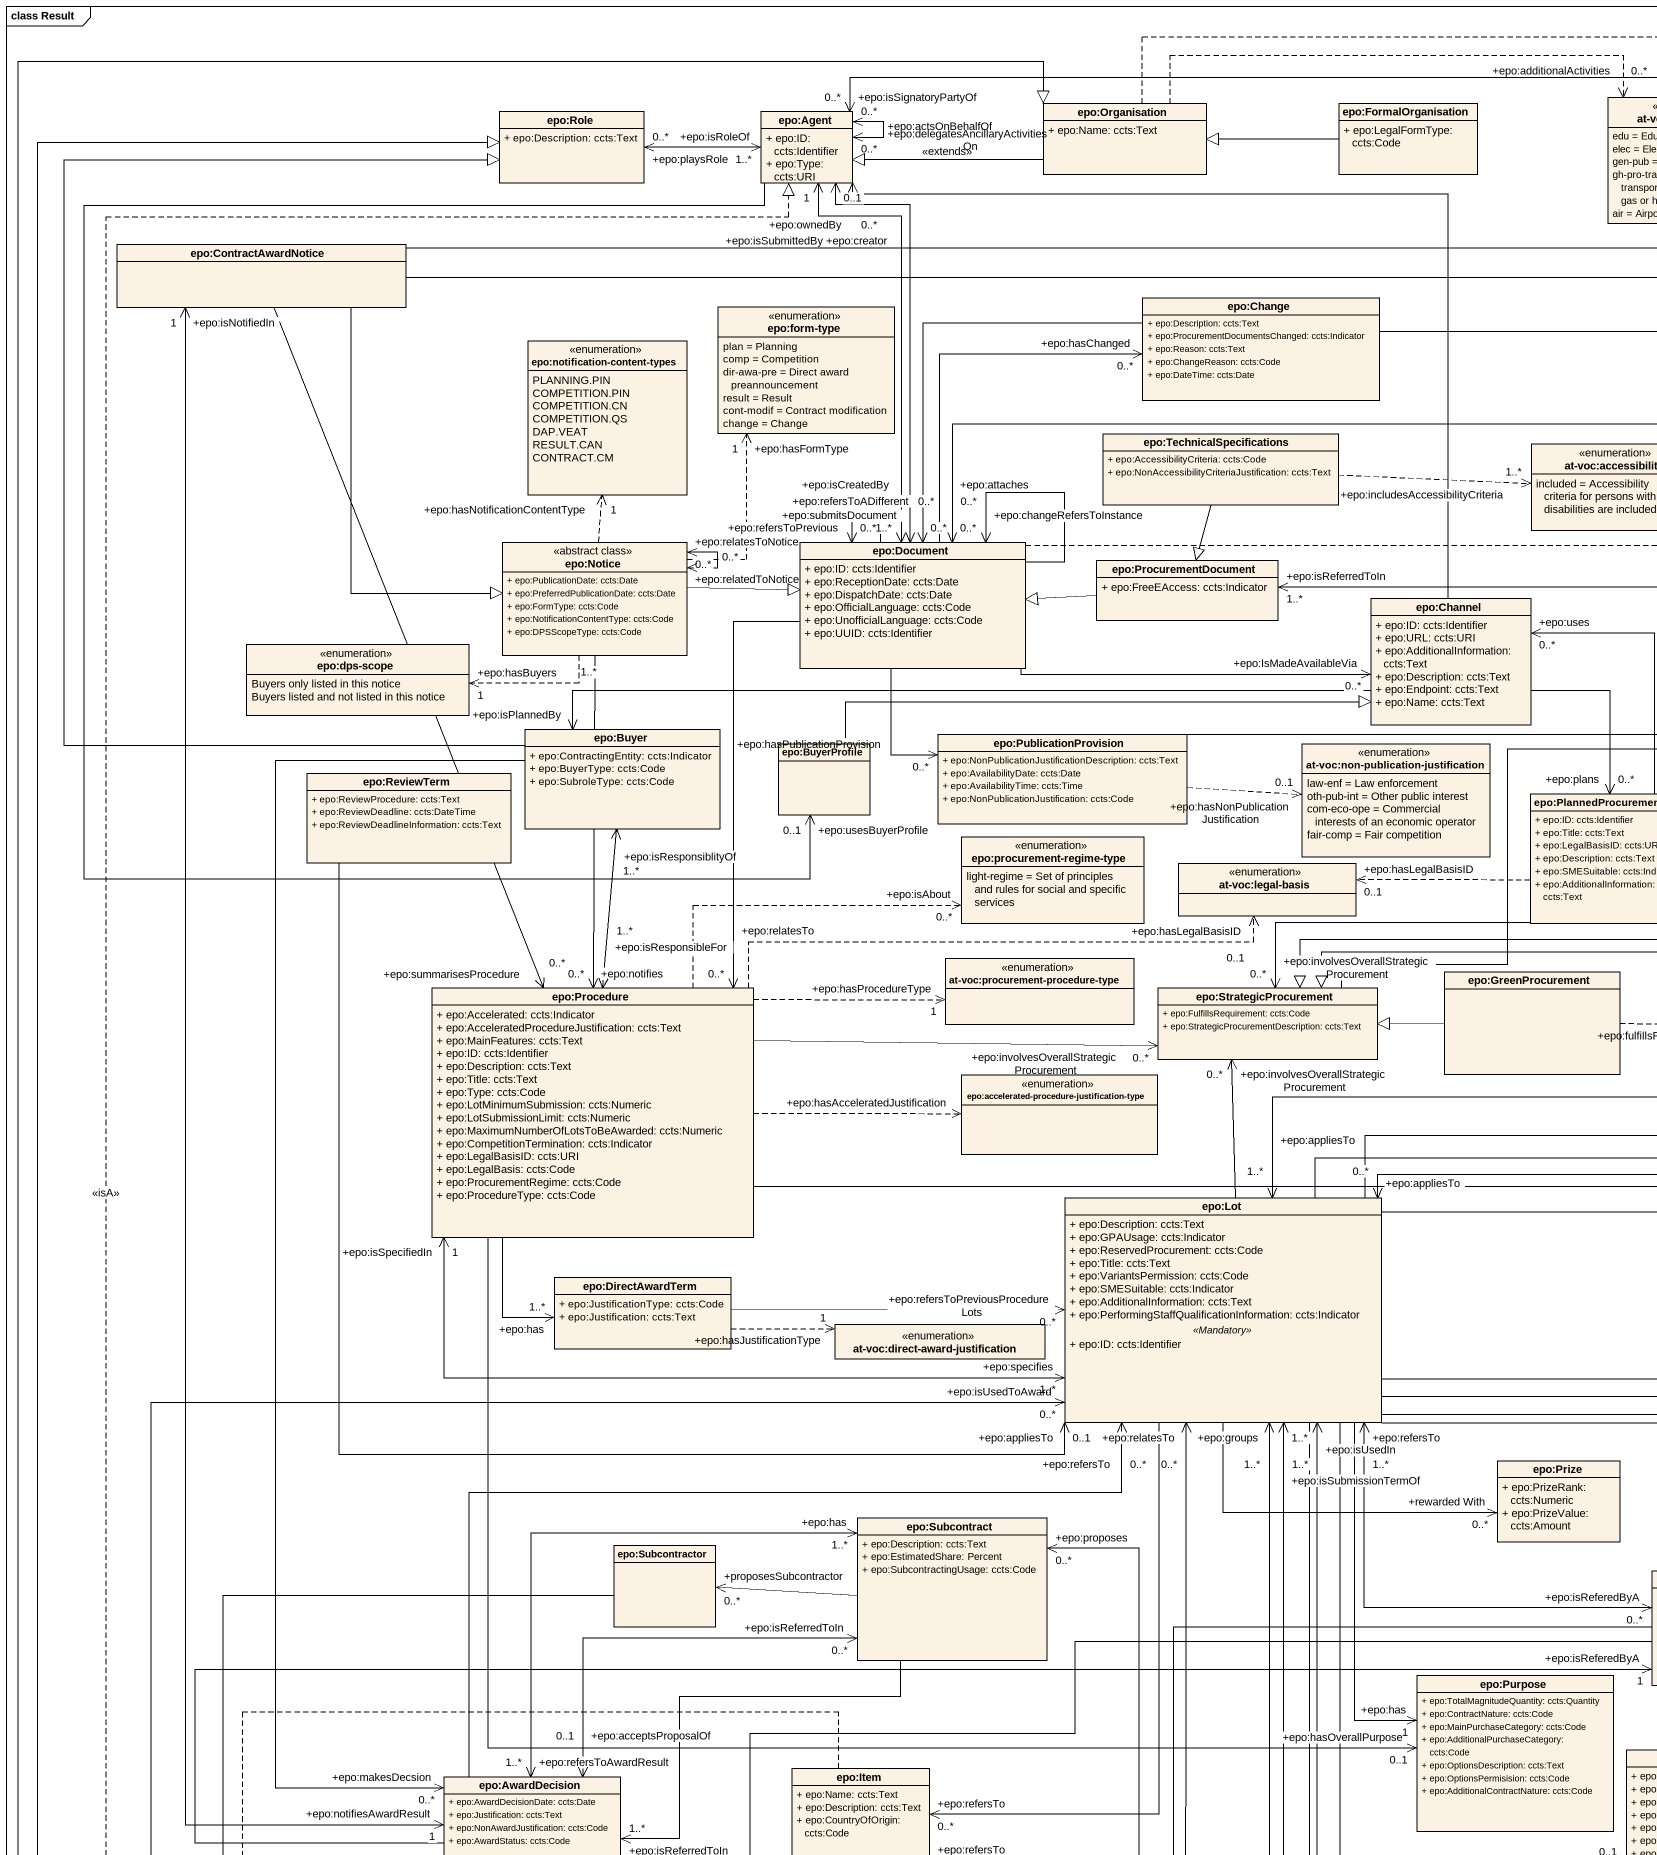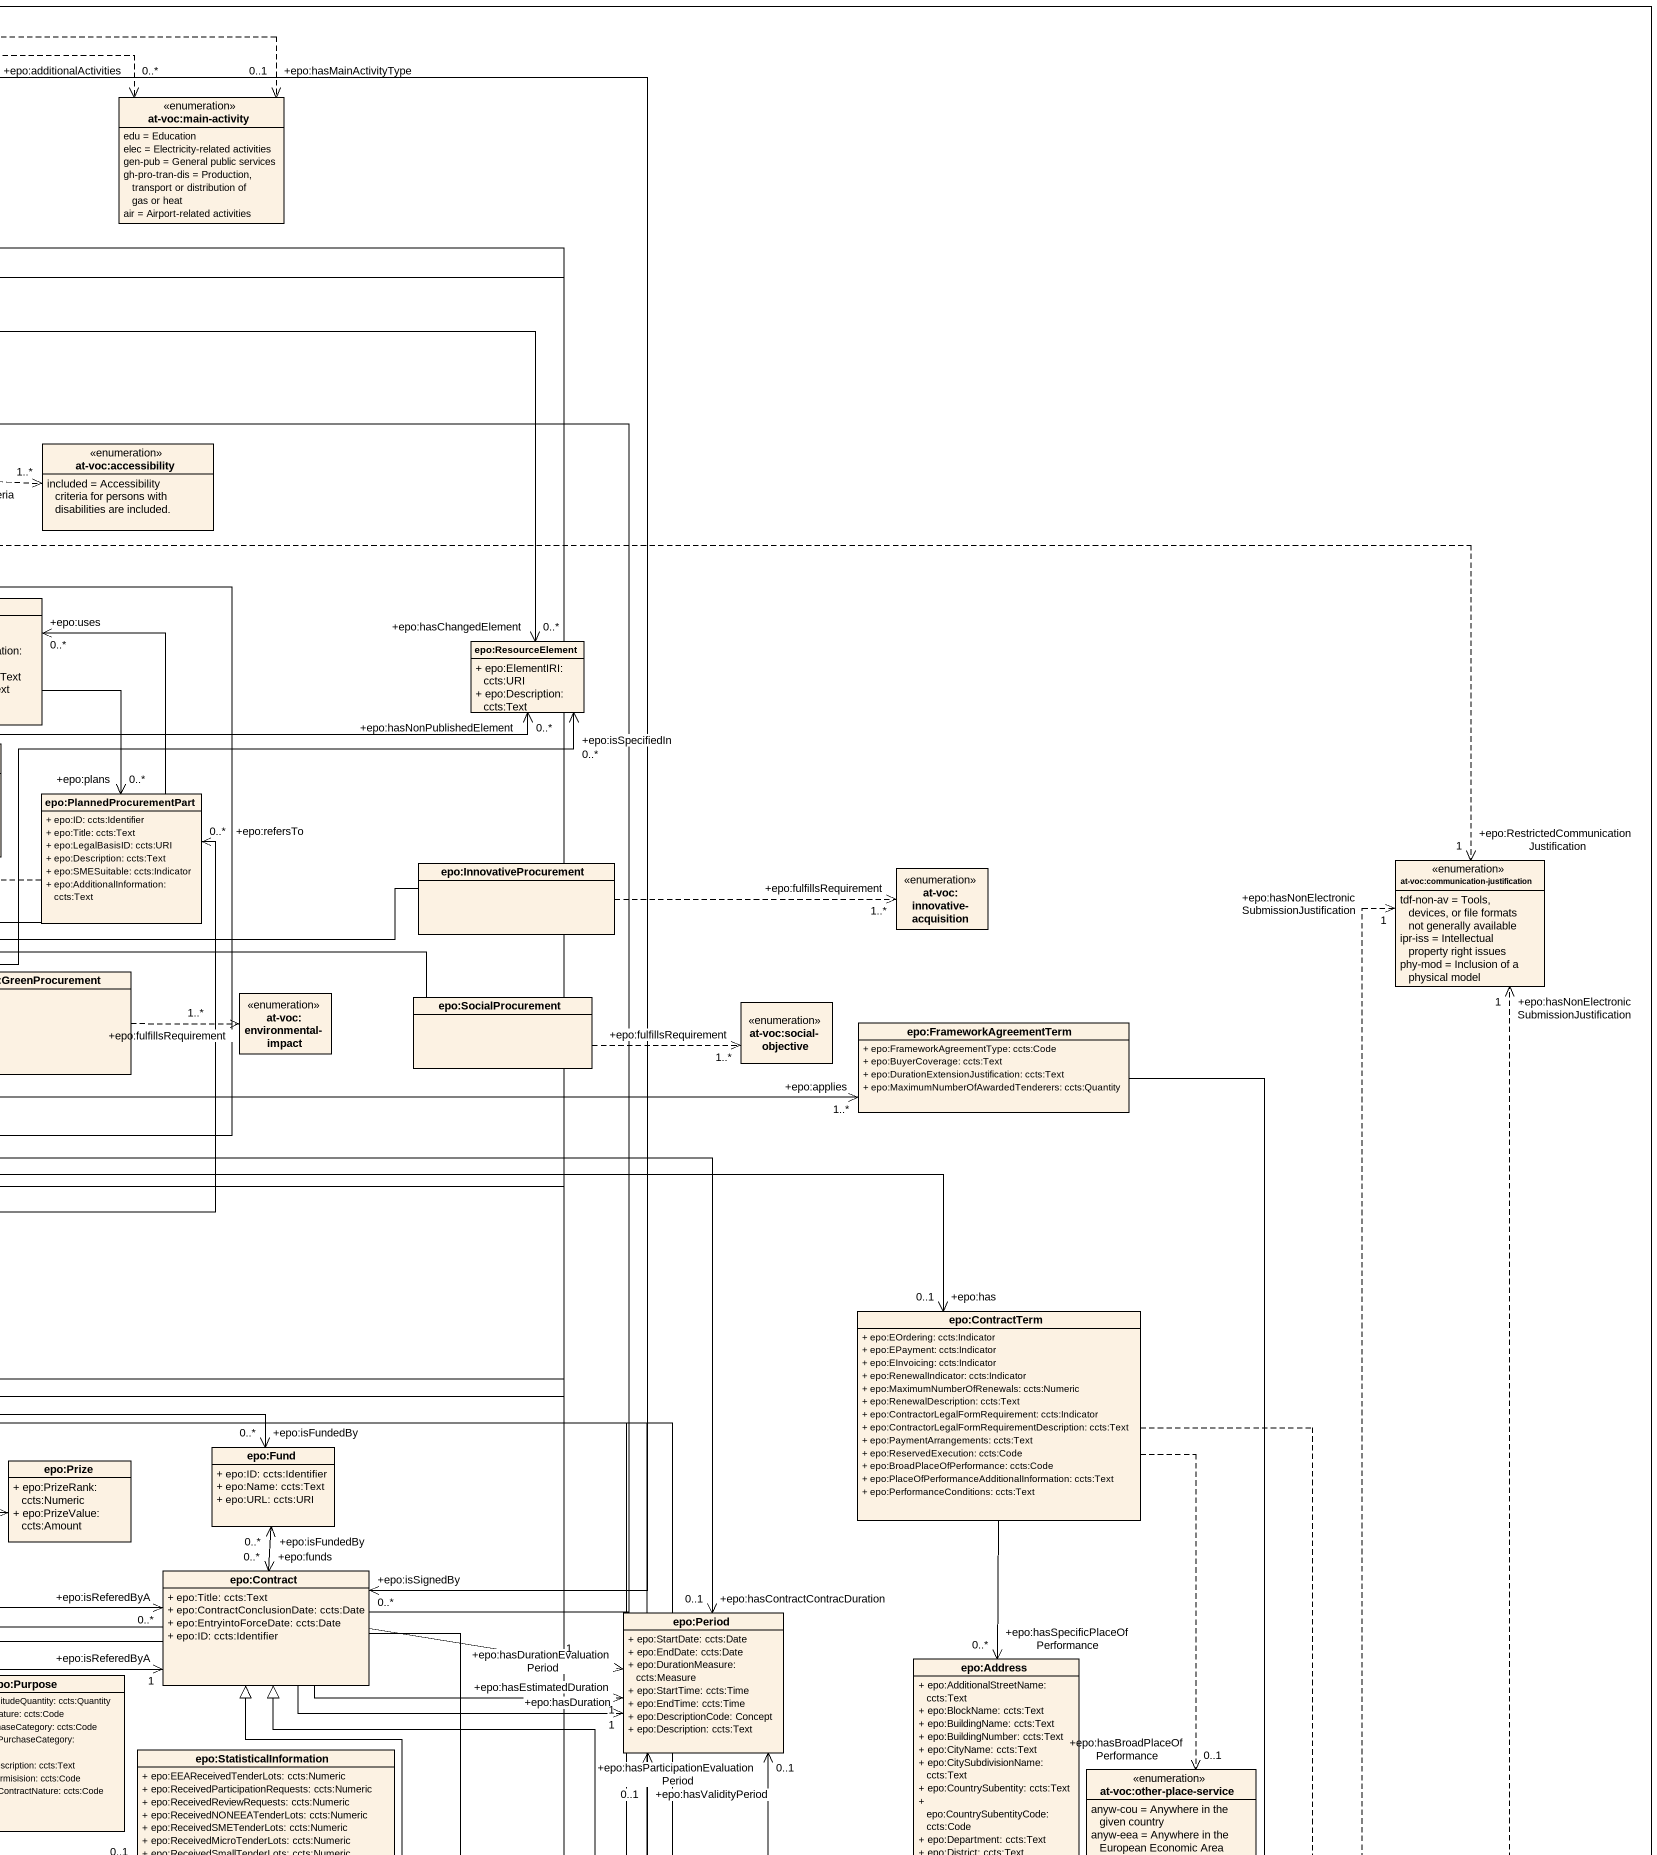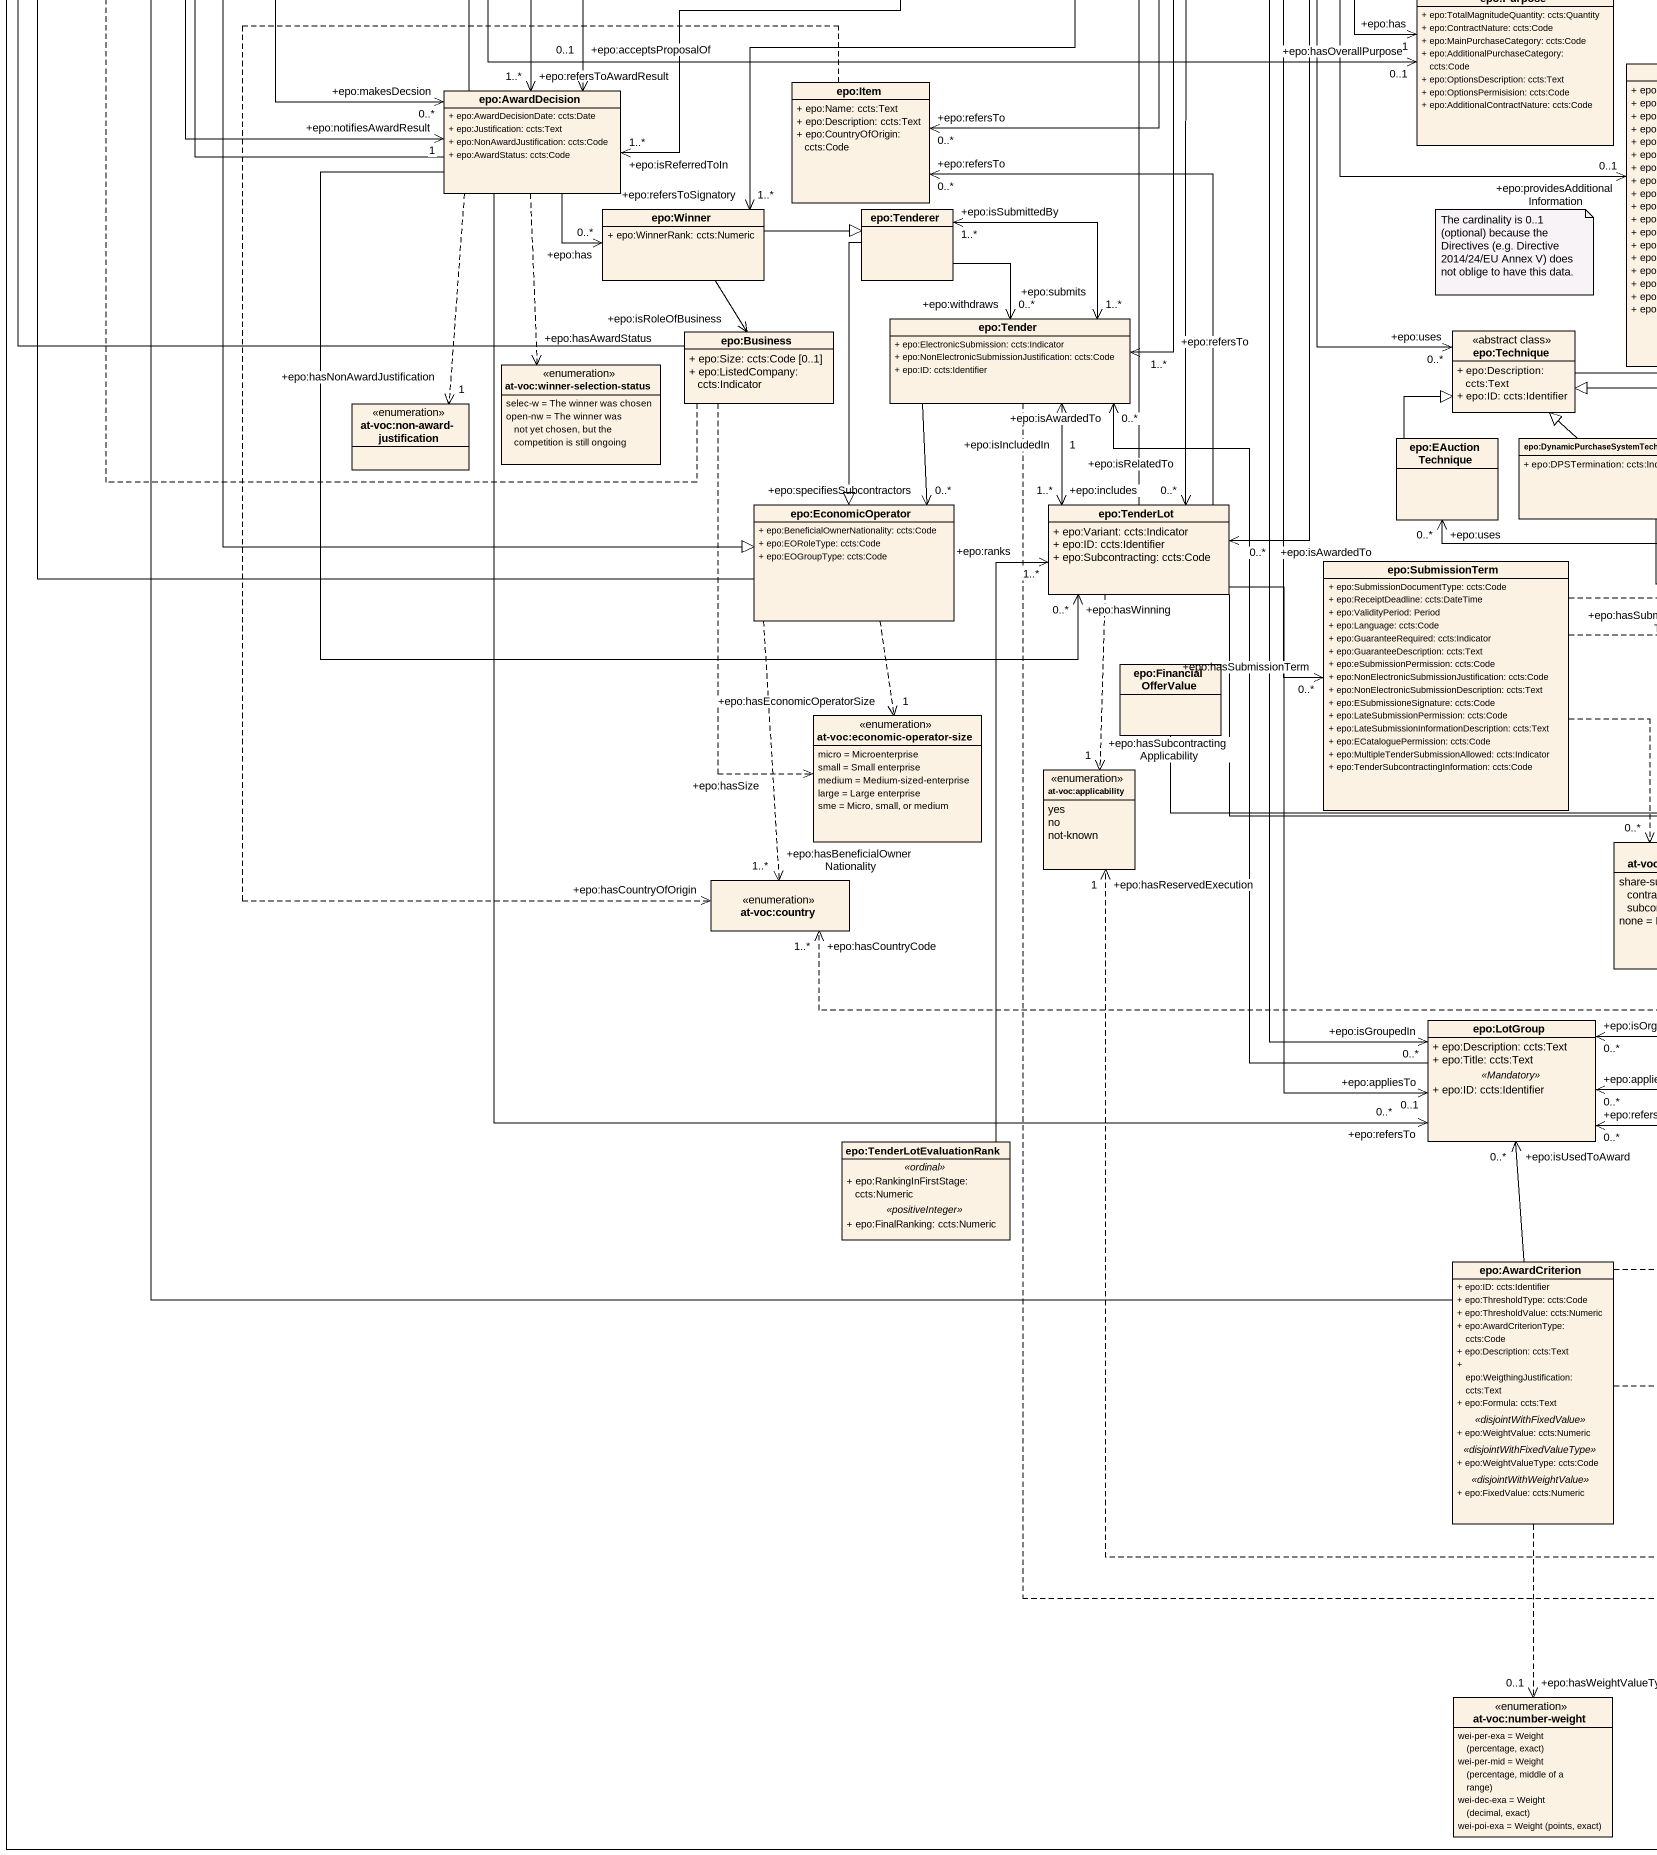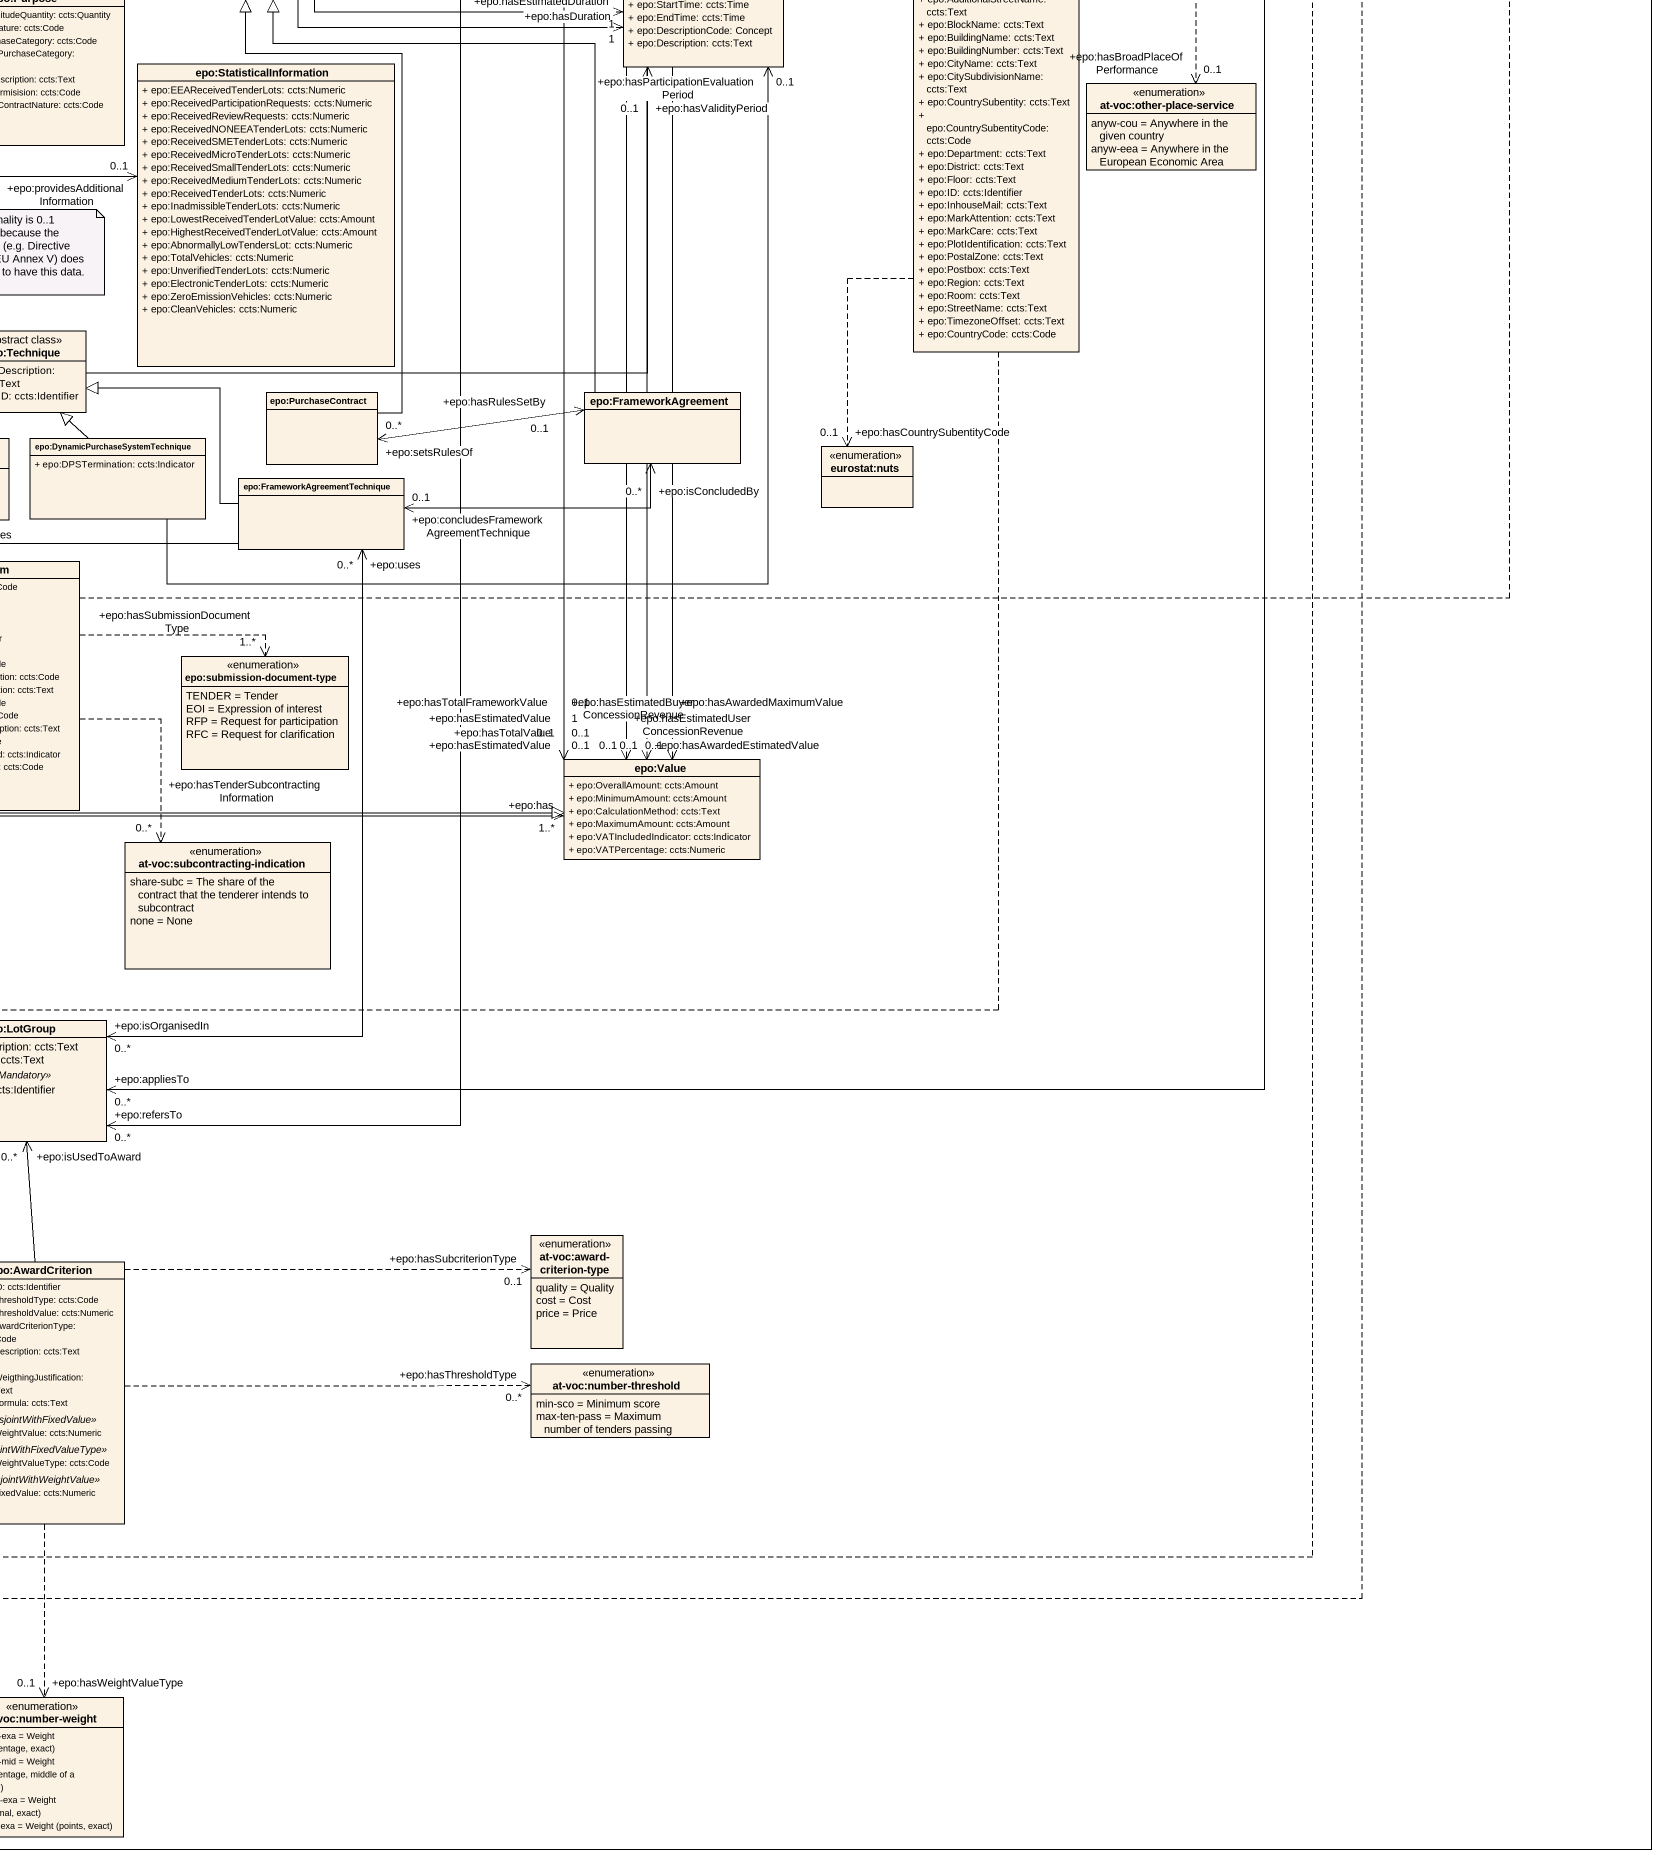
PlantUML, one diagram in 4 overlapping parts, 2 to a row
@startuml
mainframe class Result
hide circle
hide empty members
skinparam classAttributeIconSize 0
class "epo:Organisation" as epo_Organisation {
  + epo:Name: ccts:Text
}
class "epo:FormalOrganisation" as epo_FormalOrganisation {
  + epo:LegalFormType: ccts:Code
}
enum "at-voc:main-activity" as at_voc_main_activity {
  edu = Education
  elec = Electricity-related activities
  gen-pub = General public services
  gh-pro-tran-dis = Production, transport or distribution of gas or heat
  air = Airport-related activities
}
class "epo:Role" as epo_Role {
  + epo:Description: ccts:Text
}
class "epo:Agent" as epo_Agent {
  + epo:ID: ccts:Identifier
  + epo:Type: ccts:URI
}
class "epo:ContractAwardNotice" as epo_ContractAwardNotice
enum "epo:form-type" as epo_form_type {
  plan = Planning
  comp = Competition
  dir-awa-pre = Direct award preannouncement
  result = Result
  cont-modif = Contract modification
  change = Change
}
class "epo:Change" as epo_Change {
  + epo:Description: ccts:Text
  + epo:ProcurementDocumentsChanged: ccts:Indicator
  + epo:Reason: ccts:Text
  + epo:ChangeReason: ccts:Code
  + epo:DateTime: ccts:Date
}
enum "epo:notification-content-types" as epo_notification_content {
  PLANNING.PIN
  COMPETITION.PIN
  COMPETITION.CN
  COMPETITION.QS
  DAP.VEAT
  RESULT.CAN
  CONTRACT.CM
}
class "epo:TechnicalSpecifications" as epo_TechnicalSpecifications {
  + epo:AccessibilityCriteria: ccts:Code
  + epo:NonAccessibilityCriteriaJustification: ccts:Text
}
enum "at-voc:accessibility" as at_voc_accessibility {
  included = Accessibility criteria for persons with disabilities are included.
}
class "epo:Notice" as epo_Notice <<abstract class>> {
  + epo:PublicationDate: ccts:Date
  + epo:PreferredPublicationDate: ccts:Date
  + epo:FormType: ccts:Code
  + epo:NotificationContentType: ccts:Code
  + epo:DPSScopeType: ccts:Code
}
class "epo:Document" as epo_Document {
  + epo:ID: ccts:Identifier
  + epo:ReceptionDate: ccts:Date
  + epo:DispatchDate: ccts:Date
  + epo:OfficialLanguage: ccts:Code
  + epo:UnofficialLanguage: ccts:Code
  + epo:UUID: ccts:Identifier
}
class "epo:ProcurementDocument" as epo_ProcurementDocument {
  + epo:FreeEAccess: ccts:Indicator
}
class "epo:Channel" as epo_Channel {
  + epo:ID: ccts:Identifier
  + epo:URL: ccts:URI
  + epo:AdditionalInformation: ccts:Text
  + epo:Description: ccts:Text
  + epo:Endpoint: ccts:Text
  + epo:Name: ccts:Text
}
enum "epo:dps-scope" as epo_dps_scope {
  Buyers only listed in this notice
  Buyers listed and not listed in this notice
}
class "epo:ResourceElement" as epo_ResourceElement {
  + epo:ElementIRI: ccts:URI
  + epo:Description: ccts:Text
}
class "epo:Buyer" as epo_Buyer {
  + epo:ContractingEntity: ccts:Indicator
  + epo:BuyerType: ccts:Code
  + epo:SubroleType: ccts:Code
}
class "epo:BuyerProfile" as epo_BuyerProfile
class "epo:PublicationProvision" as epo_PublicationProvision {
  + epo:NonPublicationJustificationDescription: ccts:Text
  + epo:AvailabilityDate: ccts:Date
  + epo:AvailabilityTime: ccts:Time
  + epo:NonPublicationJustification: ccts:Code
}
enum "at-voc:non-publication-justification" as at_voc_non_publication {
  law-enf = Law enforcement
  oth-pub-int = Other public interest
  com-eco-ope = Commercial interests of an economic operator
  fair-comp = Fair competition
}
class "epo:ReviewTerm" as epo_ReviewTerm {
  + epo:ReviewProcedure: ccts:Text
  + epo:ReviewDeadline: ccts:DateTime
  + epo:ReviewDeadlineInformation: ccts:Text
}
class "epo:PlannedProcurementPart" as epo_PlannedProcurementPart {
  + epo:ID: ccts:Identifier
  + epo:Title: ccts:Text
  + epo:LegalBasisID: ccts:URI
  + epo:Description: ccts:Text
  + epo:SMESuitable: ccts:Indicator
  + epo:AdditionalInformation: ccts:Text
}
enum "epo:procurement-regime-type" as epo_procurement_regime_type {
  light-regime = Set of principles and rules for social and specific services
}
enum "at-voc:legal-basis" as at_voc_legal_basis
class "epo:InnovativeProcurement" as epo_InnovativeProcurement
enum "at-voc:innovative-acquisition" as at_voc_innovative
enum "at-voc:communication-justification" as at_voc_communication {
  tdf-non-av = Tools, devices, or file formats not generally available
  ipr-iss = Intellectual property right issues
  phy-mod = Inclusion of a physical model
}
enum "at-voc:procurement-procedure-type" as at_voc_procurement
class "epo:GreenProcurement" as epo_GreenProcurement
class "epo:Procedure" as epo_Procedure {
  + epo:Accelerated: ccts:Indicator
  + epo:AcceleratedProcedureJustification: ccts:Text
  + epo:MainFeatures: ccts:Text
  + epo:ID: ccts:Identifier
  + epo:Description: ccts:Text
  + epo:Title: ccts:Text
  + epo:Type: ccts:Code
  + epo:LotMinimumSubmission: ccts:Numeric
  + epo:LotSubmissionLimit: ccts:Numeric
  + epo:MaximumNumberOfLotsToBeAwarded: ccts:Numeric
  + epo:CompetitionTermination: ccts:Indicator
  + epo:LegalBasisID: ccts:URI
  + epo:LegalBasis: ccts:Code
  + epo:ProcurementRegime: ccts:Code
  + epo:ProcedureType: ccts:Code
}
class "epo:StrategicProcurement" as epo_StrategicProcurement {
  + epo:FulfillsRequirement: ccts:Code
  + epo:StrategicProcurementDescription: ccts:Text
}
enum "at-voc:environmental-impact" as at_voc_environmental_impact
class "epo:SocialProcurement" as epo_SocialProcurement
enum "at-voc:social-objective" as at_voc_social_objective
class "epo:FrameworkAgreementTerm" as epo_FrameworkAgreementTerm {
  + epo:FrameworkAgreementType: ccts:Code
  + epo:BuyerCoverage: ccts:Text
  + epo:DurationExtensionJustification: ccts:Text
  + epo:MaximumNumberOfAwardedTenderers: ccts:Quantity
}
enum "epo:accelerated-procedure-justification-type" as epo_accelerated_procedure
class "epo:Lot" as epo_Lot {
  + epo:Description: ccts:Text
  + epo:GPAUsage: ccts:Indicator
  + epo:ReservedProcurement: ccts:Code
  + epo:Title: ccts:Text
  + epo:VariantsPermission: ccts:Code
  + epo:SMESuitable: ccts:Indicator
  + epo:AdditionalInformation: ccts:Text
  + epo:PerformingStaffQualificationInformation: ccts:Indicator
  .. <<Mandatory>> ..
  + epo:ID: ccts:Identifier
}
class "epo:DirectAwardTerm" as epo_DirectAwardTerm {
  + epo:JustificationType: ccts:Code
  + epo:Justification: ccts:Text
}
enum "at-voc:direct-award-justification" as at_voc_direct_award
class "epo:ContractTerm" as epo_ContractTerm {
  + epo:EOrdering: ccts:Indicator
  + epo:EPayment: ccts:Indicator
  + epo:EInvoicing: ccts:Indicator
  + epo:RenewalIndicator: ccts:Indicator
  + epo:MaximumNumberOfRenewals: ccts:Numeric
  + epo:RenewalDescription: ccts:Text
  + epo:ContractorLegalFormRequirement: ccts:Indicator
  + epo:ContractorLegalFormRequirementDescription: ccts:Text
  + epo:PaymentArrangements: ccts:Text
  + epo:ReservedExecution: ccts:Code
  + epo:BroadPlaceOfPerformance: ccts:Code
  + epo:PlaceOfPerformanceAdditionalInformation: ccts:Text
  + epo:PerformanceConditions: ccts:Text
}
class "epo:Prize" as epo_Prize {
  + epo:PrizeRank: ccts:Numeric
  + epo:PrizeValue: ccts:Amount
}
class "epo:Fund" as epo_Fund {
  + epo:ID: ccts:Identifier
  + epo:Name: ccts:Text
  + epo:URL: ccts:URI
}
class "epo:Subcontract" as epo_Subcontract {
  + epo:Description: ccts:Text
  + epo:EstimatedShare: Percent
  + epo:SubcontractingUsage: ccts:Code
}
class "epo:Subcontractor" as epo_Subcontractor
class "epo:Contract" as epo_Contract {
  + epo:Title: ccts:Text
  + epo:ContractConclusionDate: ccts:Date
  + epo:EntryintoForceDate: ccts:Date
  + epo:ID: ccts:Identifier
}
class "epo:Period" as epo_Period {
  + epo:StartDate: ccts:Date
  + epo:EndDate: ccts:Date
  + epo:DurationMeasure: ccts:Measure
  + epo:StartTime: ccts:Time
  + epo:EndTime: ccts:Time
  + epo:DescriptionCode: Concept
  + epo:Description: ccts:Text
}
class "epo:Address" as epo_Address {
  + epo:AdditionalStreetName: ccts:Text
  + epo:BlockName: ccts:Text
  + epo:BuildingName: ccts:Text
  + epo:BuildingNumber: ccts:Text
  + epo:CityName: ccts:Text
  + epo:CitySubdivisionName: ccts:Text
  + epo:CountrySubentity: ccts:Text
  + epo:CountrySubentityCode: ccts:Code
  + epo:Department: ccts:Text
  + epo:District: ccts:Text
  + epo:Floor: ccts:Text
  + epo:ID: ccts:Identifier
  + epo:InhouseMail: ccts:Text
  + epo:MarkAttention: ccts:Text
  + epo:MarkCare: ccts:Text
  + epo:PlotIdentification: ccts:Text
  + epo:PostalZone: ccts:Text
  + epo:Postbox: ccts:Text
  + epo:Region: ccts:Text
  + epo:Room: ccts:Text
  + epo:StreetName: ccts:Text
  + epo:TimezoneOffset: ccts:Text
  + epo:CountryCode: ccts:Code
}
class "epo:Purpose" as epo_Purpose {
  + epo:TotalMagnitudeQuantity: ccts:Quantity
  + epo:ContractNature: ccts:Code
  + epo:MainPurchaseCategory: ccts:Code
  + epo:AdditionalPurchaseCategory: ccts:Code
  + epo:OptionsDescription: ccts:Text
  + epo:OptionsPermisision: ccts:Code
  + epo:AdditionalContractNature: ccts:Code
}
class "epo:StatisticalInformation" as epo_StatisticalInformation {
  + epo:EEAReceivedTenderLots: ccts:Numeric
  + epo:ReceivedParticipationRequests: ccts:Numeric
  + epo:ReceivedReviewRequests: ccts:Numeric
  + epo:ReceivedNONEEATenderLots: ccts:Numeric
  + epo:ReceivedSMETenderLots: ccts:Numeric
  + epo:ReceivedMicroTenderLots: ccts:Numeric
  + epo:ReceivedSmallTenderLots: ccts:Numeric
  + epo:ReceivedMediumTenderLots: ccts:Numeric
  + epo:ReceivedTenderLots: ccts:Numeric
  + epo:InadmissibleTenderLots: ccts:Numeric
  + epo:LowestReceivedTenderLotValue: ccts:Amount
  + epo:HighestReceivedTenderLotValue: ccts:Amount
  + epo:AbnormallyLowTendersLot: ccts:Numeric
  + epo:TotalVehicles: ccts:Numeric
  + epo:UnverifiedTenderLots: ccts:Numeric
  + epo:ElectronicTenderLots: ccts:Numeric
  + epo:ZeroEmissionVehicles: ccts:Numeric
  + epo:CleanVehicles: ccts:Numeric
}
class "epo:AwardDecision" as epo_AwardDecision {
  + epo:AwardDecisionDate: ccts:Date
  + epo:Justification: ccts:Text
  + epo:NonAwardJustification: ccts:Code
  + epo:AwardStatus: ccts:Code
}
class "epo:Item" as epo_Item {
  + epo:Name: ccts:Text
  + epo:Description: ccts:Text
  + epo:CountryOfOrigin: ccts:Code
}
enum "at-voc:other-place-service" as at_voc_other_place_service {
  anyw-cou = Anywhere in the given country
  anyw-eea = Anywhere in the European Economic Area
}
class "epo:Winner" as epo_Winner {
  + epo:WinnerRank: ccts:Numeric
}
class "epo:Tenderer" as epo_Tenderer
class "epo:Business" as epo_Business {
  + epo:Size: ccts:Code [0..1]
  + epo:ListedCompany: ccts:Indicator
}
class "epo:Tender" as epo_Tender {
  + epo:ElectronicSubmission: ccts:Indicator
  + epo:NonElectronicSubmissionJustification: ccts:Code
  + epo:ID: ccts:Identifier
}
class "epo:Technique" as epo_Technique <<abstract class>> {
  + epo:Description: ccts:Text
  + epo:ID: ccts:Identifier
}
enum "at-voc:winner-selection-status" as at_voc_winner_selection {
  selec-w = The winner was chosen
  open-nw = The winner was not yet chosen, but the competition is still ongoing
}
class "epo:PurchaseContract" as epo_PurchaseContract
class "epo:FrameworkAgreement" as epo_FrameworkAgreement
enum "at-voc:non-award-justification" as at_voc_non_award
class "epo:EAuctionTechnique" as epo_EAuctionTechnique
class "epo:DynamicPurchaseSystemTechnique" as epo_DynamicPurchaseSystemTec {
  + epo:DPSTermination: ccts:Indicator
}
class "epo:FrameworkAgreementTechnique" as epo_FrameworkAgreementTechni
enum "eurostat:nuts" as eurostat_nuts
class "epo:EconomicOperator" as epo_EconomicOperator {
  + epo:BeneficialOwnerNationality: ccts:Code
  + epo:EORoleType: ccts:Code
  + epo:EOGroupType: ccts:Code
}
class "epo:TenderLot" as epo_TenderLot {
  + epo:Variant: ccts:Indicator
  + epo:ID: ccts:Identifier
  + epo:Subcontracting: ccts:Code
}
class "epo:SubmissionTerm" as epo_SubmissionTerm {
  + epo:SubmissionDocumentType: ccts:Code
  + epo:ReceiptDeadline: ccts:DateTime
  + epo:ValidityPeriod: Period
  + epo:Language: ccts:Code
  + epo:GuaranteeRequired: ccts:Indicator
  + epo:GuaranteeDescription: ccts:Text
  + epo:eSubmissionPermission: ccts:Code
  + epo:NonElectronicSubmissionJustification: ccts:Code
  + epo:NonElectronicSubmissionDescription: ccts:Text
  + epo:ESubmissioneSignature: ccts:Code
  + epo:LateSubmissionPermission: ccts:Code
  + epo:LateSubmissionInformationDescription: ccts:Text
  + epo:ECataloguePermission: ccts:Code
  + epo:MultipleTenderSubmissionAllowed: ccts:Indicator
  + epo:TenderSubcontractingInformation: ccts:Code
}
class "epo:FinancialOfferValue" as epo_FinancialOfferValue
enum "epo:submission-document-type" as epo_submission_document_type {
  TENDER = Tender
  EOI = Expression of interest
  RFP = Request for participation
  RFC = Request for clarification
}
enum "at-voc:economic-operator-size" as at_voc_economic_operator {
  micro = Microenterprise
  small = Small enterprise
  medium = Medium-sized-enterprise
  large = Large enterprise
  sme = Micro, small, or medium
}
class "epo:Value" as epo_Value {
  + epo:OverallAmount: ccts:Amount
  + epo:MinimumAmount: ccts:Amount
  + epo:CalculationMethod: ccts:Text
  + epo:MaximumAmount: ccts:Amount
  + epo:VATIncludedIndicator: ccts:Indicator
  + epo:VATPercentage: ccts:Numeric
}
enum "at-voc:applicability" as at_voc_applicability {
  yes
  no
  not-known
}
enum "at-voc:subcontracting-indication" as at_voc_subcontracting {
  share-subc = The share of the contract that the tenderer intends to subcontract
  none = None
}
enum "at-voc:country" as at_voc_country
class "epo:LotGroup" as epo_LotGroup {
  + epo:Description: ccts:Text
  + epo:Title: ccts:Text
  .. <<Mandatory>> ..
  + epo:ID: ccts:Identifier
}
class "epo:TenderLotEvaluationRank" as epo_TenderLotEvaluationRank {
  .. <<ordinal>> ..
  + epo:RankingInFirstStage: ccts:Numeric
  .. <<positiveInteger>> ..
  + epo:FinalRanking: ccts:Numeric
}
class "epo:AwardCriterion" as epo_AwardCriterion {
  + epo:ID: ccts:Identifier
  + epo:ThresholdType: ccts:Code
  + epo:ThresholdValue: ccts:Numeric
  + epo:AwardCriterionType: ccts:Code
  + epo:Description: ccts:Text
  + epo:WeigthingJustification: ccts:Text
  + epo:Formula: ccts:Text
  .. <<disjointWithFixedValue>> ..
  + epo:WeightValue: ccts:Numeric
  .. <<disjointWithFixedValueType>> ..
  + epo:WeightValueType: ccts:Code
  .. <<disjointWithWeightValue>> ..
  + epo:FixedValue: ccts:Numeric
}
enum "at-voc:award-criterion-type" as at_voc_award_criterion_type {
  quality = Quality
  cost = Cost
  price = Price
}
enum "at-voc:number-threshold" as at_voc_number_threshold {
  min-sco = Minimum score
  max-ten-pass = Maximum number of tenders passing
}
enum "at-voc:number-weight" as at_voc_number_weight {
  {field} wei-per-exa = Weight (percentage, exact)
  {field} wei-per-mid = Weight (percentage, middle of a range)
  {field} wei-dec-exa = Weight (decimal, exact)
  {field} wei-poi-exa = Weight (points, exact)
}
epo_Organisation .right.> "+epo:hasMainActivityType\n0..1" at_voc_main_activity
epo_Organisation .right.> "+epo:additionalActivities\n0..*" at_voc_main_activity
epo_Organisation -left-|> epo_Agent : <<extends>>
epo_FormalOrganisation -left-|> epo_Organisation
epo_Agent "+epo:isRoleOf\n1..*" <-left-> "+epo:playsRole\n0..*" epo_Role
epo_Agent "+epo:actsOnBehalfOf\n0..*" <--> "+epo:delegatesAncillaryActivitiesOn\n0..*" epo_Agent
epo_Agent "+epo:creator\n1" <--> "+epo:isCreatedBy\n1..*" epo_Document
epo_Agent --> "+epo:usesBuyerProfile\n0..1" epo_BuyerProfile
epo_ContractAwardNotice --|> epo_Notice
epo_ContractAwardNotice --> "+epo:summarisesProcedure\n0..*" epo_Procedure
epo_ContractAwardNotice "+epo:isNotifiedIn\n1" <--> "+epo:notifiesAwardResult\n1" epo_AwardDecision
epo_ContractAwardNotice --> "+epo:hasTotalFrameworkValue\n0..1" epo_Value
epo_ContractAwardNotice --> "+epo:hasTotalValue\n0..1" epo_Value
epo_Change --> "+epo:refersToADifferent\n0..*" epo_Document
epo_Change -right-> "+epo:hasChangedElement\n0..*" epo_ResourceElement
epo_TechnicalSpecifications .right.> "+epo:includesAccessibilityCriteria\n1..*" at_voc_accessibility
epo_TechnicalSpecifications --|> epo_ProcurementDocument
epo_Notice .up.> "+epo:hasFormType\n1" epo_form_type
epo_Notice .up.> "+epo:hasNotificationContentType\n1" epo_notification_content
epo_Notice "+epo:relatedToNotice\n0..*" <--> "+epo:relatesToNotice\n0..*" epo_Notice
epo_Notice -right-|> epo_Document
epo_Notice .left.> "+epo:hasBuyers\n1" epo_dps_scope
epo_Notice --> "+epo:notifies\n0..*" epo_Procedure
epo_Document "+epo:submitsDocument\n0..*" <-up-> "+epo:isSubmittedBy\n0..1" epo_Agent
epo_Document -up-> "+epo:hasChanged\n0..*" epo_Change
epo_Document --> "+epo:changeRefersToInstance\n0..*" epo_Document
epo_Document --> "+epo:refersToPrevious\n0..*" epo_Document
epo_Document -right-> "+epo:IsMadeAvailableVia\n0..*" epo_Channel
epo_Document --> "+epo:hasPublicationProvision\n0..*" epo_PublicationProvision
epo_Document .right.> "+epo:RestrictedCommunicationJustification\n1" at_voc_communication
epo_Document --> "+epo:relatesTo\n0..*" epo_Procedure
epo_ProcurementDocument -left-|> epo_Document
epo_Channel -up-> "+epo:ownedBy\n0..*" epo_Agent
epo_Buyer -up-|> epo_Role
epo_Buyer "+epo:isPlannedBy\n1..*" <-right-> "+epo:plans\n0..*" epo_PlannedProcurementPart
epo_Buyer --> "+epo:makesDecsion\n0..*" epo_AwardDecision
epo_BuyerProfile -right-|> epo_Channel
epo_PublicationProvision -right-> "+epo:hasNonPublishedElement\n0..*" epo_ResourceElement
epo_PublicationProvision .right.> "+epo:hasNonPublicationJustification\n0..1" at_voc_non_publication
epo_ReviewTerm --> "+epo:appliesTo\n0..1" epo_Lot
epo_PlannedProcurementPart -up-> "+epo:uses\n0..*" epo_Channel
epo_PlannedProcurementPart .left.> "+epo:hasLegalBasisID\n0..1" at_voc_legal_basis
epo_PlannedProcurementPart -left-> "+epo:involvesOverallStrategicProcurement\n0..*" epo_StrategicProcurement
epo_InnovativeProcurement .right.> "+epo:fulfillsRequirement\n1..*" at_voc_innovative
epo_InnovativeProcurement -left-|> epo_StrategicProcurement
epo_GreenProcurement -left-|> epo_StrategicProcurement
epo_GreenProcurement .right.> "+epo:fulfillsRequirement\n1..*" at_voc_environmental_impact
epo_Procedure "+epo:isResponsibleFor\n1..*" <-up-> "+epo:isResponsiblityOf\n1..*" epo_Buyer
epo_Procedure .right.> "+epo:isAbout\n0..*" epo_procurement_regime_type
epo_Procedure .right.> "+epo:hasLegalBasisID\n0..1" at_voc_legal_basis
epo_Procedure .right.> "+epo:hasProcedureType\n1" at_voc_procurement
epo_Procedure -right-> "+epo:involvesOverallStrategicProcurement\n0..*" epo_StrategicProcurement
epo_Procedure .right.> "+epo:hasAcceleratedJustification" epo_accelerated_procedure
epo_Procedure "+epo:isSpecifiedIn\n1" <-right-> "+epo:specifies\n1..*" epo_Lot
epo_Procedure --> "+epo:has\n1..*" epo_DirectAwardTerm
epo_Procedure --> "+epo:hasOverallPurpose\n0..1" epo_Purpose
epo_Procedure --> "+epo:hasEstimatedValue\n1" epo_Value
epo_StrategicProcurement -right-> "+epo:isSpecifiedIn\n0..*" epo_ResourceElement
epo_SocialProcurement -left-|> epo_StrategicProcurement
epo_SocialProcurement .right.> "+epo:fulfillsRequirement\n1..*" at_voc_social_objective
epo_FrameworkAgreementTerm "+epo:applies\n1..*" <-left-> "+epo:appliesTo\n1..*" epo_Lot
epo_FrameworkAgreementTerm --> "+epo:appliesTo\n0..*" epo_LotGroup
epo_Lot -up-> "+epo:isReferredToIn\n1..*" epo_ProcurementDocument
epo_Lot -up-> "+epo:refersTo\n0..*" epo_PlannedProcurementPart
epo_Lot -up-> "+epo:involvesOverallStrategicProcurement\n0..*" epo_StrategicProcurement
epo_Lot "+epo:appliesTo\n0..*" <-right-> "+epo:has\n0..1" epo_ContractTerm
epo_Lot -right-> "+epo:isFundedBy\n0..*" epo_Fund
epo_Lot -right-> "+epo:hasContractContracDuration\n0..1" epo_Period
epo_Lot --> "+epo:has\n1" epo_Purpose
epo_Lot --> "+epo:providesAdditionalInformation\n0..1" epo_StatisticalInformation
epo_Lot --> "+epo:refersTo\n0..*" epo_Item
epo_Lot --> "+epo:isAwardedTo\n0..*" epo_TenderLot
epo_Lot --> "+epo:hasAwardedEstimatedValue\n0..1" epo_Value
epo_Lot --> "+epo:hasEstimatedValue\n0..1" epo_Value
epo_Lot --> "+epo:hasEstimatedUserConcessionRevenue\n0..1" epo_Value
epo_Lot --> "+epo:hasEstimatedBuyerConcessionRevenue\n0..1" epo_Value
epo_Lot --> "+epo:hasAwardedMaximumValue\n0..1" epo_Value
epo_Lot "+epo:groups\n1..*" <--> "+epo:isGroupedIn\n0..*" epo_LotGroup
epo_DirectAwardTerm -right-> "+epo:refersToPreviousProcedureLots\n0..*" epo_Lot
epo_DirectAwardTerm .right.> "+epo:hasJustificationType\n1" at_voc_direct_award
epo_ContractTerm --> "+epo:hasSpecificPlaceOfPerformance\n0..*" epo_Address
epo_ContractTerm ..> "+epo:hasBroadPlaceOfPerformance\n0..1" at_voc_other_place_service
epo_ContractTerm ..> "+epo:hasReservedExecution\n1" at_voc_applicability
epo_Prize "+rewarded With\n0..*" <-left- epo_Lot
epo_Subcontract -left-> "+proposesSubcontractor\n0..*" epo_Subcontractor
epo_Subcontract "+epo:has\n1..*" <-left-> "+epo:refersToAwardResult\n1..*" epo_AwardDecision
epo_Subcontract -left-> "+epo:isReferredToIn\n1..*" epo_AwardDecision
epo_Subcontract "+epo:isReferredToIn\n0..*" <-left-> "+epo:acceptsProposalOf\n0..1" epo_AwardDecision
epo_Subcontractor --|> epo_EconomicOperator
epo_Contract "+epo:isSignedBy\n0..*" <-up-> "+epo:isSignatoryPartyOf\n0..*" epo_Agent
epo_Contract -up-> "+epo:attaches\n0..*" epo_Document
epo_Contract "+epo:isReferedByA\n0..*" <-left-> "+epo:refersTo\n1..*" epo_Lot
epo_Contract "+epo:funds\n0..*" <-up-> "+epo:isFundedBy\n0..*" epo_Fund
epo_Contract -right-> "+epo:hasDuration\n1" epo_Period
epo_Contract -right-> "+epo:hasEstimatedDuration\n1" epo_Period
epo_Contract -right-> "+epo:hasDurationEvaluationPeriod\n1" epo_Period
epo_Contract -left-> "+epo:refersToSignatory\n1..*" epo_Winner
epo_Contract -left-> "+epo:refersTo\n1..*" epo_Tender
epo_Contract --> "+epo:refersTo\n0..*" epo_LotGroup
epo_Address ..> "+epo:hasCountrySubentityCode\n0..1" eurostat_nuts
epo_Address .left.> "+epo:hasCountryCode\n1..*" at_voc_country
epo_AwardDecision -up-> "+epo:refersTo\n0..*" epo_Lot
epo_AwardDecision -right-> "+epo:isReferedByA\n1" epo_Contract
epo_AwardDecision --> "+epo:has\n0..*" epo_Winner
epo_AwardDecision ..> "+epo:hasAwardStatus" at_voc_winner_selection
epo_AwardDecision ..> "+epo:hasNonAwardJustification\n1" at_voc_non_award
epo_AwardDecision --> "+epo:hasWinning\n0..*" epo_TenderLot
epo_AwardDecision --> "+epo:refersTo\n0..*" epo_LotGroup
epo_Item ..> "+epo:hasCountryOfOrigin" at_voc_country
epo_Winner -right-|> epo_Tenderer
epo_Winner --> "+epo:isRoleOfBusiness" epo_Business
epo_Tenderer --> "+epo:withdraws\n0..*" epo_Tender
epo_Tenderer "+epo:isSubmittedBy\n1..*" <--> "+epo:submits\n1..*" epo_Tender
epo_Tenderer --|> epo_EconomicOperator
epo_Business -up-|> epo_Organisation
epo_Business .up.|> epo_Agent : <<isA>>
epo_Business ..> "+epo:hasSize" at_voc_economic_operator
epo_Tender .right.> "+epo:hasNonElectronicSubmissionJustification\n1" at_voc_communication
epo_Tender --> "+epo:specifiesSubcontractors\n0..*" epo_EconomicOperator
epo_Tender "+epo:isIncludedIn\n1" <--> "+epo:includes\n1..*" epo_TenderLot
epo_Technique "+epo:uses\n0..*" <-up-> "+epo:isUsedIn\n1..*" epo_Lot
epo_Technique -right-> "+epo:hasValidityPeriod\n0..1" epo_Period
epo_PurchaseContract -up-|> epo_Contract
epo_PurchaseContract "+epo:setsRulesOf\n0..*" <-right-> "+epo:hasRulesSetBy\n0..1" epo_FrameworkAgreement
epo_FrameworkAgreement -up-|> epo_Contract
epo_EAuctionTechnique -up-|> epo_Technique
epo_DynamicPurchaseSystemTec -up-> "+epo:hasParticipationEvaluationPeriod\n0..1" epo_Period
epo_DynamicPurchaseSystemTec -up-|> epo_Technique
epo_FrameworkAgreementTechni -left-|> epo_Technique
epo_FrameworkAgreementTechni "+epo:concludesFrameworkAgreementTechnique\n0..1" <-right-> "+epo:isConcludedBy\n0..*" epo_FrameworkAgreement
epo_FrameworkAgreementTechni -left-> "+epo:uses\n0..*" epo_EAuctionTechnique
epo_FrameworkAgreementTechni "+epo:uses\n0..*" <--> "+epo:isOrganisedIn\n0..*" epo_LotGroup
epo_EconomicOperator -up-|> epo_Role
epo_EconomicOperator ..> "+epo:hasEconomicOperatorSize\n1" at_voc_economic_operator
epo_EconomicOperator ..> "+epo:hasBeneficialOwnerNationality\n1..*" at_voc_country
epo_TenderLot "+epo:isRelatedTo\n0..*" <-up-> "+epo:relatesTo\n0..*" epo_Lot
epo_TenderLot -up-> "+epo:proposes\n0..*" epo_Subcontract
epo_TenderLot -up-> "+epo:refersTo\n0..*" epo_Item
epo_TenderLot -right-> "+epo:has\n1..*" epo_Value
epo_TenderLot ..> "+epo:hasSubcontractingApplicability\n1" at_voc_applicability
epo_TenderLot --> "+epo:appliesTo\n0..1" epo_LotGroup
epo_SubmissionTerm .up.> "+epo:hasNonElectronicSubmissionJustification\n1" at_voc_communication
epo_SubmissionTerm "+epo:hasSubmissionTerm\n0..*" <-up-> "+epo:isSubmissionTermOf\n1..*" epo_Lot
epo_SubmissionTerm .right.> "+epo:hasSubmissionDocumentType\n1..*" epo_submission_document_type
epo_SubmissionTerm ..> "+epo:hasTenderSubcontractingInformation\n0..*" at_voc_subcontracting
epo_FinancialOfferValue -right-|> epo_Value
epo_LotGroup -up-> "+epo:isAwardedTo\n0..*" epo_Tender
epo_TenderLotEvaluationRank -up-> "+epo:ranks\n1..*" epo_TenderLot
epo_AwardCriterion -up-> "+epo:isUsedToAward\n0..*" epo_Lot
epo_AwardCriterion -up-> "+epo:isUsedToAward\n0..*" epo_LotGroup
epo_AwardCriterion .right.> "+epo:hasSubcriterionType\n0..1" at_voc_award_criterion_type
epo_AwardCriterion .right.> "+epo:hasThresholdType\n0..*" at_voc_number_threshold
epo_AwardCriterion ..> "+epo:hasWeightValueType\n0..1" at_voc_number_weight
note as N1
  The cardinality is 0..1 (optional) because the Directives (e.g. Directive 2014/24/EU Annex V) does not oblige to have this data.
end note
@enduml
